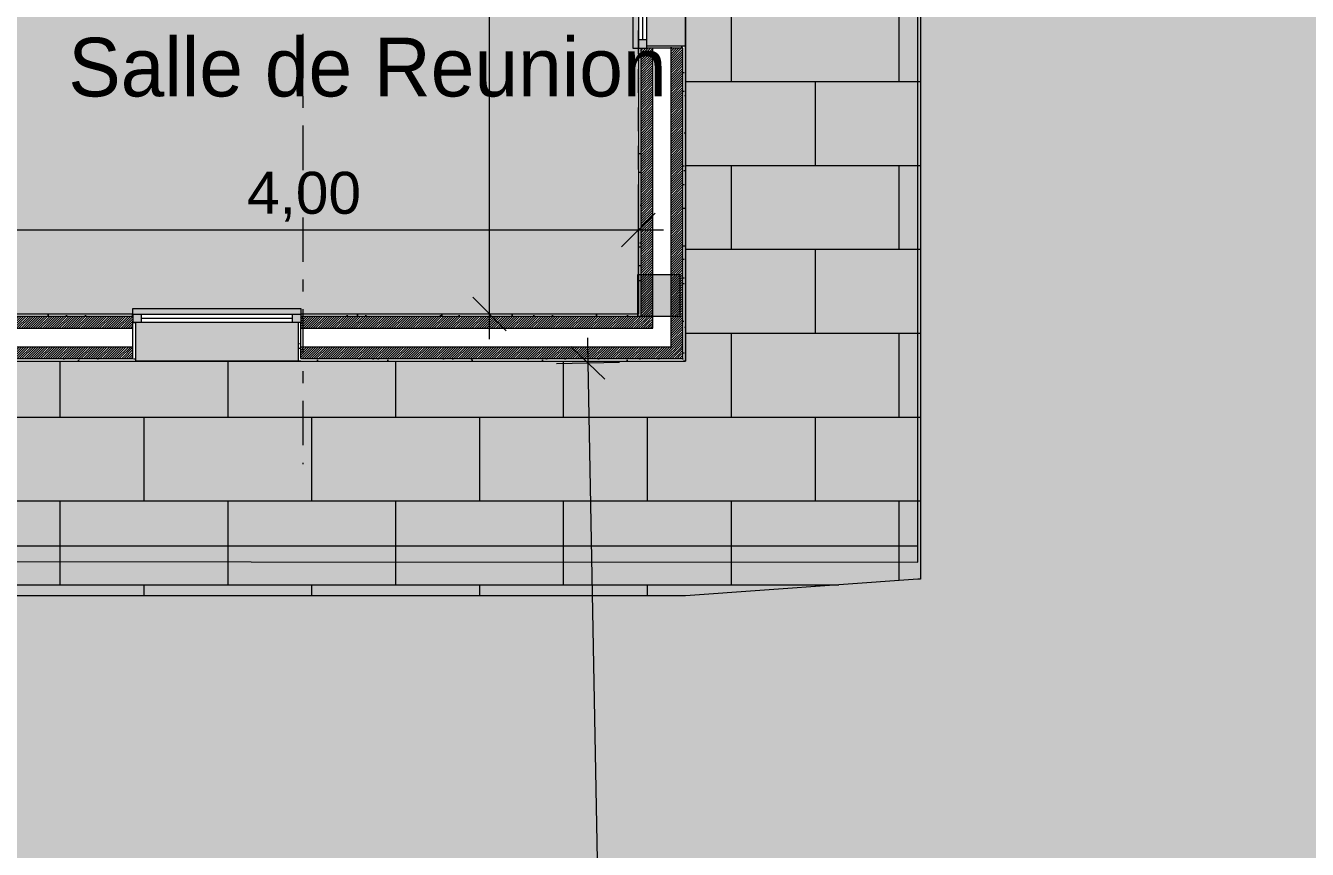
# Model space of a CAD drawing. Header units: millimetres. Extents: x -284281 to 1648660, y -821378 to -151356.
# Drawn here: x 240295 to 247932, y -264077 to -259166 of the extents above; entities that cross this region are included whole.
import ezdxf

# ---------------------------------------------------------------- set-up
doc = ezdxf.new("R2010")
doc.units = ezdxf.units.MM
doc.header["$MEASUREMENT"] = 0
doc.set_wipeout_variables(frame=1)
for name, pattern in [('Axe', [546.805537, 264.583325, -105.833328, 70.555556, -105.833328]), ('Tirets', [229.305464, 141.111124, -88.19434]), ('Traits', [282.222223, 141.111112, -141.111112]), ('Wipeout_Contour', [1000, 0, -1000])]:
    doc.linetypes.add(name, pattern=pattern)
for name, color, linetype in [('Cotations - 1_100', 7, 'Continuous'), ('Fenêtres ARCHICAD', 7, 'Continuous'), ('Hachure', 7, 'Continuous'), ('Nouveau_Co-Structure', 7, 'Continuous'), ('Sols_ Dalles', 7, 'Continuous'), ('Structure - Murs extérieurs', 7, 'Continuous')]:
    doc.layers.add(name, color=color, linetype=linetype)
doc.styles.add('STYLE_GENERE_1', font='AGENCYR.TTF')
doc.styles.add('STYLE_GENERE_2', font='arial.ttf')
doc.dimstyles.new('STYLE_GENERE__1', dxfattribs={"dimtxt": 250, "dimasz": 190, "dimexe": 0.18, "dimexo": 0.0625, "dimgap": 0, "dimtad": 1, "dimtih": 1, "dimtoh": 1, "dimlfac": 0.001, "dimzin": 0, "dimdsep": 46, "dimtxsty": 'STYLE_GENERE_2', "dimblk": 'ARROWHEAD_6', "dimblk1": 'ARROWHEAD_6', "dimblk2": 'ARROWHEAD_6', "dimcen": 0.09, "dimse1": 1, "dimse2": 1, "dimclrd": 7, "dimclre": 7, "dimclrt": 7, "dimazin": 0, "dimtfac": 1, "dimtdec": 4, "dimtmove": 0, "dimatfit": 3, "dimfxl": 1, "dimtolj": 1, "dimtzin": 0, "dimarcsym": 0})
doc.dimstyles.new('STYLE_GENERE__2', dxfattribs={"dimtxt": 250, "dimasz": 190, "dimexe": 0.18, "dimexo": 0.0625, "dimgap": 0, "dimtad": 1, "dimlfac": 0.001, "dimzin": 0, "dimdsep": 46, "dimtxsty": 'STYLE_GENERE_2', "dimblk": 'ARROWHEAD_6', "dimblk1": 'ARROWHEAD_6', "dimblk2": 'ARROWHEAD_6', "dimcen": 0.09, "dimse1": 1, "dimse2": 1, "dimclrd": 7, "dimclre": 7, "dimclrt": 7, "dimazin": 0, "dimtfac": 1, "dimtdec": 4, "dimtmove": 0, "dimatfit": 3, "dimfxl": 1, "dimtolj": 1, "dimtzin": 0, "dimarcsym": 0})
pattern_1 = [(45, (0, 175), (-55.684659, 55.684659), [0, -52.5, 0, -78.75]), (110, (175, 175), (74.000794, 26.934086), [0, -38.5, 0, -66.5])]
pattern_2 = [(45, (0, 0), (-7.0710678, 7.0710678), [])]

# ---------------------------------------------------------------- blocks, each defined once
blk = doc.blocks.new('Dalle_10_1', base_point=(217805.5, -253415.6))
at = {"layer": 'Sols_ Dalles', "linetype": 'Continuous', "lineweight": 0, "true_color": 0x2e271c}
blk.add_hatch(color=250, dxfattribs=at).paths.add_polyline_path([(217805.5, -253415.6), (217805.5, -262350.9), (245610, -262365.6), (245610, -253415.6), (244226, -253415.6), (244226, -261165.6), (232166, -261165.6), (232166, -259365.6), (230526, -259365.6), (230526, -261165.6), (219225.5, -261165.6), (219225.5, -257683.7), (220725.5, -257683.7), (220725.5, -256655.6), (219225.5, -256655.6), (219225.5, -253415.6)])
at = {"layer": 'Sols_ Dalles', "color": 250, "linetype": 'Continuous', "lineweight": 5, "true_color": 0x1f1f1f, "flags": 128}
blk.add_lwpolyline([(217805.5, -253415.6), (217805.5, -262350.9), (245610, -262365.6), (245610, -253415.6), (244226, -253415.6), (244226, -261165.6), (232166, -261165.6), (232166, -259365.6), (230526, -259365.6), (230526, -261165.6), (219225.5, -261165.6), (219225.5, -257683.7), (220725.5, -257683.7), (220725.5, -256655.6), (219225.5, -256655.6), (219225.5, -253415.6)], close=True, dxfattribs=at)
blk = doc.blocks.new('Dalle_17_1', base_point=(219225.5, -253415.6))
at = {"layer": 'Sols_ Dalles', "linetype": 'Continuous', "lineweight": 0, "true_color": 0x393736}
blk.add_hatch(color=250, dxfattribs=at).paths.add_polyline_path([(219225.5, -253415.6), (219225.5, -256655.6), (221305.5, -256655.6), (221305.5, -257683.7), (219225.5, -257683.7), (219225.5, -261165.6), (230511, -261165.6), (230511, -259085.6), (232166, -259085.6), (232166, -261165.6), (244226, -261165.6), (244226, -253415.6)])
at = {"layer": 'Sols_ Dalles', "color": 250, "linetype": 'Continuous', "lineweight": 5, "true_color": 0x1f1f1f, "flags": 128}
blk.add_lwpolyline([(219225.5, -253415.6), (244226, -253415.6), (244226, -261165.6), (232166, -261165.6), (232166, -259085.6), (230511, -259085.6), (230511, -261165.6), (219225.5, -261165.6), (219225.5, -257683.7), (221305.5, -257683.7), (221305.5, -256655.6), (219225.5, -256655.6)], close=True, dxfattribs=at)
blk = doc.blocks.new('Fenêtre 25_5')
at = {"layer": 'Fenêtres ARCHICAD', "color": 7, "linetype": 'Continuous', "lineweight": 5}
for p, q in [((-500, 0), (-500, 33.3)), ((-500, 33.3), (500, 33.3)), ((-500, 0), (-500, -15)), ((-500, 0), (-500, -15)), ((500, 33.3), (500, 0)), ((500, 0), (500, -15)), ((500, 0), (500, -15)), ((-500, -15), (-500, -50)), ((-500, -15), (-500, -50)), ((500, -15), (500, -50)), ((500, -15), (500, -50)), ((-500, -280), (-485, -280)), ((-485, -280), (485, -280)), ((500, -280), (485, -280))]:
    blk.add_line(p, q, dxfattribs=at)
at = {"layer": 'Fenêtres ARCHICAD', "color": 7, "linetype": 'Traits', "lineweight": 5}
blk.add_line((-500, 0), (500, 0), dxfattribs=at)
at = {"color": 254, "linetype": 'Wipeout_Contour', "lineweight": 0, "ltscale": 1805.5395}
blk.add_wipeout([(-450, 0), (-450, -50), (450, -50), (450, 0)], dxfattribs=at).dxf.layer = 'Fenêtres ARCHICAD'
at = {"layer": 'Fenêtres ARCHICAD', "color": 7, "linetype": 'Continuous', "lineweight": 5}
for p, q in [((-500, 0), (-450, 0)), ((-450, 0), (-450, -50)), ((-450, 0), (450, 0)), ((450, -50), (450, 0)), ((450, 0), (500, 0)), ((-450, -50), (-500, -50)), ((-485, -50), (-485, -280)), ((-450, -25), (450, -25)), ((450, -50), (-450, -50)), ((500, -50), (450, -50)), ((485, -50), (485, -280))]:
    blk.add_line(p, q, dxfattribs=at)
blk = doc.blocks.new('Mur_17_1', base_point=(244226, -253415.6))
at = {"color": 254, "linetype": 'Wipeout_Contour', "lineweight": 0, "ltscale": 1071545.131060577}
blk.add_wipeout([(243946, -260900.6), (243961, -260900.6), (243946, -260885.6)], dxfattribs=at)
at = {"color": 254, "linetype": 'Wipeout_Contour', "lineweight": 0, "ltscale": 1072668.798765399}
blk.add_wipeout([(244211, -261150.6), (244211, -261165.6), (244226, -261165.6)], dxfattribs=at)
at = {"linetype": 'Continuous', "lineweight": 5, "true_color": 0x5f5f5f}
h = blk.add_hatch(dxfattribs=at)
h.set_pattern_fill('ENDUIT_0001', color=251, style=0, pattern_type=2)
h.set_pattern_definition(pattern_1)
h.paths.add_polyline_path([(243946, -260900.6), (243961, -260900.6), (243946, -260885.6)])
h = blk.add_hatch(dxfattribs=at)
h.set_pattern_fill('ENDUIT_0001', color=251, style=0, pattern_type=2)
h.set_pattern_definition(pattern_1)
h.paths.add_polyline_path([(244211, -261150.6), (244211, -261165.6), (244226, -261165.6)])
at = {"color": 254, "linetype": 'Wipeout_Contour', "lineweight": 0, "ltscale": 1072489.894226647}
blk.add_wipeout([(244141, -261080.6), (244141, -261150.6), (244211, -261150.6)], dxfattribs=at)
at = {"linetype": 'Continuous', "lineweight": 5, "true_color": 0x5f5f5f}
h = blk.add_hatch(dxfattribs=at)
h.set_pattern_fill('BRIQUES_TERRE_CUITE__INT_97', color=251, style=0, pattern_type=2)
h.set_pattern_definition(pattern_2)
h.paths.add_polyline_path([(244141, -261080.6), (244141, -261150.6), (244211, -261150.6)])
at = {"color": 254, "linetype": 'Wipeout_Contour', "lineweight": 0, "ltscale": 1072109.22473606}
blk.add_wipeout([(244031, -261080.6), (244141, -261080.6), (244031, -260970.6)], dxfattribs=at)
at = {"color": 254, "linetype": 'Wipeout_Contour', "lineweight": 0, "ltscale": 1072666.67470691}
blk.add_wipeout([(244211, -261150.6), (244226, -261165.6), (244226, -261150.6)], dxfattribs=at)
at = {"linetype": 'Continuous', "lineweight": 5, "true_color": 0x5f5f5f}
h = blk.add_hatch(dxfattribs=at)
h.set_pattern_fill('ENDUIT_0001', color=251, style=0, pattern_type=2)
h.set_pattern_definition(pattern_1)
h.paths.add_polyline_path([(244211, -261150.6), (244226, -261165.6), (244226, -261150.6)])
at = {"color": 254, "linetype": 'Wipeout_Contour', "lineweight": 0, "ltscale": 1071726.64916879}
blk.add_wipeout([(243961, -260970.6), (244031, -260970.6), (243961, -260900.6)], dxfattribs=at)
at = {"linetype": 'Continuous', "lineweight": 5, "true_color": 0x5f5f5f}
h = blk.add_hatch(dxfattribs=at)
h.set_pattern_fill('BRIQUES_TERRE_CUITE__INT_97', color=251, style=0, pattern_type=2)
h.set_pattern_definition(pattern_2)
h.paths.add_polyline_path([(243961, -260970.6), (244031, -260970.6), (243961, -260900.6)])
at = {"color": 254, "linetype": 'Wipeout_Contour', "lineweight": 0, "ltscale": 1427504.38951856}
blk.add_wipeout([(244211, -261150.6), (244226, -261150.6), (244226, -259301), (244211, -259301)], dxfattribs=at)
at = {"linetype": 'Continuous', "lineweight": 5, "true_color": 0x5f5f5f}
h = blk.add_hatch(dxfattribs=at)
h.set_pattern_fill('ENDUIT_0001', color=251, style=0, pattern_type=2)
h.set_pattern_definition(pattern_1)
h.paths.add_polyline_path([(244211, -261150.6), (244226, -261150.6), (244226, -259301), (244211, -259301)])
at = {"color": 254, "linetype": 'Wipeout_Contour', "lineweight": 0, "ltscale": 1071543.006258547}
blk.add_wipeout([(243946, -260885.6), (243961, -260900.6), (243961, -260885.6)], dxfattribs=at)
at = {"linetype": 'Continuous', "lineweight": 5, "true_color": 0x5f5f5f}
h = blk.add_hatch(dxfattribs=at)
h.set_pattern_fill('ENDUIT_0001', color=251, style=0, pattern_type=2)
h.set_pattern_definition(pattern_1)
h.paths.add_polyline_path([(243946, -260885.6), (243961, -260900.6), (243961, -260885.6)])
at = {"color": 254, "linetype": 'Wipeout_Contour', "lineweight": 0, "ltscale": 1072485.163936011}
blk.add_wipeout([(244141, -261080.6), (244211, -261150.6), (244211, -261080.6)], dxfattribs=at)
at = {"linetype": 'Continuous', "lineweight": 5, "true_color": 0x5f5f5f}
h = blk.add_hatch(dxfattribs=at)
h.set_pattern_fill('BRIQUES_TERRE_CUITE__INT_97', color=251, style=0, pattern_type=2)
h.set_pattern_definition(pattern_2)
h.paths.add_polyline_path([(244141, -261080.6), (244211, -261150.6), (244211, -261080.6)])
at = {"color": 7, "linetype": 'Continuous', "lineweight": 5}
blk.add_line((244141, -261150.6), (244211, -261150.6), dxfattribs=at)
at = {"color": 7, "linetype": 'Continuous', "lineweight": 5, "flags": 128}
blk.add_lwpolyline([(244226, -261165.6), (244211, -261165.6)], dxfattribs=at)
at = {"color": 254, "linetype": 'Wipeout_Contour', "lineweight": 0, "ltscale": 1426392.003331486}
blk.add_wipeout([(243946, -260885.6), (243961, -260885.6), (243961, -259301), (243946, -259301)], dxfattribs=at)
at = {"linetype": 'Continuous', "lineweight": 5, "true_color": 0x5f5f5f}
h = blk.add_hatch(dxfattribs=at)
h.set_pattern_fill('ENDUIT_0001', color=251, style=0, pattern_type=2)
h.set_pattern_definition(pattern_1)
h.paths.add_polyline_path([(243946, -260885.6), (243961, -260885.6), (243961, -259301), (243946, -259301)])
at = {"color": 254, "linetype": 'Wipeout_Contour', "lineweight": 0, "ltscale": 1427285.806703522}
blk.add_wipeout([(244141, -261080.6), (244211, -261080.6), (244211, -259301), (244141, -259301)], dxfattribs=at)
at = {"linetype": 'Continuous', "lineweight": 5, "true_color": 0x5f5f5f}
h = blk.add_hatch(dxfattribs=at)
h.set_pattern_fill('BRIQUES_TERRE_CUITE__INT_97', color=251, style=0, pattern_type=2)
h.set_pattern_definition(pattern_2)
h.paths.add_polyline_path([(244141, -261080.6), (244211, -261080.6), (244211, -259301), (244141, -259301)])
at = {"color": 7, "linetype": 'Continuous', "lineweight": 5}
blk.add_line((244211, -261150.6), (244211, -261080.6), dxfattribs=at)
at = {"color": 254, "linetype": 'Wipeout_Contour', "lineweight": 0, "ltscale": 1072102.597235821}
blk.add_wipeout([(244141, -260970.6), (244031, -260970.6), (244141, -261080.6)], dxfattribs=at)
at = {"color": 7, "linetype": 'Continuous', "lineweight": 5}
blk.add_line((244031, -261080.6), (244141, -261080.6), dxfattribs=at)
at = {"color": 254, "linetype": 'Wipeout_Contour', "lineweight": 0, "ltscale": 1426878.794062215}
blk.add_wipeout([(244141, -259301), (244031, -259301), (244031, -260970.6), (244141, -260970.6)], dxfattribs=at)
at = {"color": 7, "linetype": 'Continuous', "lineweight": 5}
blk.add_line((244141, -261080.6), (244141, -260970.6), dxfattribs=at)
at = {"color": 254, "linetype": 'Wipeout_Contour', "lineweight": 0, "ltscale": 1071721.916517121}
blk.add_wipeout([(243961, -260900.6), (244031, -260970.6), (244031, -260900.6)], dxfattribs=at)
at = {"linetype": 'Continuous', "lineweight": 5, "true_color": 0x5f5f5f}
h = blk.add_hatch(dxfattribs=at)
h.set_pattern_fill('BRIQUES_TERRE_CUITE__INT_97', color=251, style=0, pattern_type=2)
h.set_pattern_definition(pattern_2)
h.paths.add_polyline_path([(243961, -260900.6), (244031, -260970.6), (244031, -260900.6)])
at = {"color": 7, "linetype": 'Continuous', "lineweight": 5}
blk.add_line((243961, -260970.6), (244031, -260970.6), dxfattribs=at)
at = {"color": 254, "linetype": 'Wipeout_Contour', "lineweight": 0, "ltscale": 1782579.104517235}
blk.add_wipeout([(243996, -259301), (243961, -259301), (243961, -260900.6), (244031, -260900.6), (244031, -259301)], dxfattribs=at)
at = {"linetype": 'Continuous', "lineweight": 5, "true_color": 0x5f5f5f}
h = blk.add_hatch(dxfattribs=at)
h.set_pattern_fill('BRIQUES_TERRE_CUITE__INT_97', color=251, style=0, pattern_type=2)
h.set_pattern_definition(pattern_2)
h.paths.add_polyline_path([(243996, -259301), (243961, -259301), (243961, -260900.6), (244031, -260900.6), (244031, -259301)])
at = {"color": 7, "linetype": 'Continuous', "lineweight": 5}
for p, q in [((243946, -260900.6), (243961, -260900.6)), ((244031, -260970.6), (244031, -260900.6))]:
    blk.add_line(p, q, dxfattribs=at)
at = {"color": 7, "linetype": 'Continuous', "lineweight": 5, "flags": 128}
blk.add_lwpolyline([(243946, -259301), (243946, -260885.6)], dxfattribs=at)
at = {"color": 254, "linetype": 'Wipeout_Contour', "lineweight": 0, "ltscale": 1780687.134386605}
blk.add_wipeout([(244226, -259286), (243996, -259286), (243996, -259301), (244211, -259301), (244226, -259301)], dxfattribs=at)
at = {"linetype": 'Continuous', "lineweight": 5, "true_color": 0x5f5f5f}
h = blk.add_hatch(dxfattribs=at)
h.set_pattern_fill('ENDUIT_0001', color=251, style=0, pattern_type=2)
h.set_pattern_definition(pattern_1)
h.paths.add_polyline_path([(244226, -259286), (243996, -259286), (243996, -259301), (244211, -259301), (244226, -259301)])
at = {"color": 7, "linetype": 'Continuous', "lineweight": 5}
for p, q in [((243946, -259301), (243961, -259301)), ((243961, -259301), (243961, -260900.6)), ((243961, -259301), (243996, -259301)), ((243996, -259286), (244226, -259286)), ((243996, -259301), (243996, -259286)), ((244211, -259301), (243996, -259301)), ((244031, -260900.6), (244031, -259301)), ((244141, -260970.6), (244141, -259301)), ((244211, -261080.6), (244211, -259301)), ((244226, -259301), (244226, -259286))]:
    blk.add_line(p, q, dxfattribs=at)
at = {"color": 7, "linetype": 'Continuous', "lineweight": 5, "flags": 128}
blk.add_lwpolyline([(244226, -261165.6), (244226, -259301)], dxfattribs=at)
at = {"layer": 'Fenêtres ARCHICAD', "color": 7, "linetype": 'Continuous', "lineweight": 5, "xscale": -1, "zscale": 1000, "rotation": 90}
blk.add_blockref('Fenêtre 25_5', (243946, -258801), dxfattribs=at)
blk = doc.blocks.new('Mur_90_1', base_point=(244226, -261165.6))
at = {"color": 254, "linetype": 'Wipeout_Contour', "lineweight": 0, "ltscale": 1419164.226817334}
blk.add_wipeout([(239946, -260900.6), (240933.9, -260900.6), (240933.9, -260885.6), (239946, -260885.6)], dxfattribs=at)
at = {"color": 254, "linetype": 'Wipeout_Contour', "lineweight": 0, "ltscale": 1425962.434956525}
blk.add_wipeout([(241933.9, -260900.6), (243946, -260900.6), (243946, -260885.6), (241933.9, -260885.6)], dxfattribs=at)
at = {"color": 254, "linetype": 'Wipeout_Contour', "lineweight": 0, "ltscale": 1418455.234046675}
blk.add_wipeout([(238844.5, -261150.6), (238844.5, -261165.6), (240933.9, -261165.6), (240933.9, -261150.6)], dxfattribs=at)
at = {"color": 254, "linetype": 'Wipeout_Contour', "lineweight": 0, "ltscale": 1427100.259244683}
blk.add_wipeout([(241933.9, -261150.6), (241933.9, -261165.6), (244211, -261165.6), (244211, -261150.6)], dxfattribs=at)
at = {"linetype": 'Continuous', "lineweight": 5, "true_color": 0x5f5f5f}
h = blk.add_hatch(dxfattribs=at)
h.set_pattern_fill('ENDUIT_0001', color=251, style=0, pattern_type=2)
h.set_pattern_definition(pattern_1)
h.paths.add_polyline_path([(239946, -260900.6), (240933.9, -260900.6), (240933.9, -260885.6), (239946, -260885.6)])
h = blk.add_hatch(dxfattribs=at)
h.set_pattern_fill('ENDUIT_0001', color=251, style=0, pattern_type=2)
h.set_pattern_definition(pattern_1)
h.paths.add_polyline_path([(241933.9, -260900.6), (243946, -260900.6), (243946, -260885.6), (241933.9, -260885.6)])
h = blk.add_hatch(dxfattribs=at)
h.set_pattern_fill('ENDUIT_0001', color=251, style=0, pattern_type=2)
h.set_pattern_definition(pattern_1)
h.paths.add_polyline_path([(238844.5, -261150.6), (238844.5, -261165.6), (240933.9, -261165.6), (240933.9, -261150.6)])
h = blk.add_hatch(dxfattribs=at)
h.set_pattern_fill('ENDUIT_0001', color=251, style=0, pattern_type=2)
h.set_pattern_definition(pattern_1)
h.paths.add_polyline_path([(241933.9, -261150.6), (241933.9, -261165.6), (244211, -261165.6), (244211, -261150.6)])
at = {"color": 254, "linetype": 'Wipeout_Contour', "lineweight": 0, "ltscale": 1418330.04340566}
blk.add_wipeout([(238844.5, -261150.6), (240933.9, -261150.6), (240933.9, -261080.6), (238844.5, -261080.6)], dxfattribs=at)
at = {"color": 254, "linetype": 'Wipeout_Contour', "lineweight": 0, "ltscale": 1426880.204455161}
blk.add_wipeout([(241933.9, -261150.6), (244141, -261150.6), (244141, -261080.6), (241933.9, -261080.6)], dxfattribs=at)
at = {"linetype": 'Continuous', "lineweight": 5, "true_color": 0x5f5f5f}
h = blk.add_hatch(dxfattribs=at)
h.set_pattern_fill('BRIQUES_TERRE_CUITE__INT_97', color=251, style=0, pattern_type=2)
h.set_pattern_definition(pattern_2)
h.paths.add_polyline_path([(238844.5, -261150.6), (240933.9, -261150.6), (240933.9, -261080.6), (238844.5, -261080.6)])
h = blk.add_hatch(dxfattribs=at)
h.set_pattern_fill('BRIQUES_TERRE_CUITE__INT_97', color=251, style=0, pattern_type=2)
h.set_pattern_definition(pattern_2)
h.paths.add_polyline_path([(241933.9, -261150.6), (244141, -261150.6), (244141, -261080.6), (241933.9, -261080.6)])
at = {"color": 7, "linetype": 'Continuous', "lineweight": 5}
blk.add_line((244141, -261150.6), (244211, -261150.6), dxfattribs=at)
at = {"color": 254, "linetype": 'Wipeout_Contour', "lineweight": 0, "ltscale": 1418064.963202825}
blk.add_wipeout([(240933.9, -260970.6), (238844.5, -260970.6), (238844.5, -261080.6), (240933.9, -261080.6)], dxfattribs=at)
at = {"color": 254, "linetype": 'Wipeout_Contour', "lineweight": 0, "ltscale": 1426466.450548462}
blk.add_wipeout([(244031, -260970.6), (241933.9, -260970.6), (241933.9, -261080.6), (244031, -261080.6)], dxfattribs=at)
at = {"color": 7, "linetype": 'Continuous', "lineweight": 5}
blk.add_line((244031, -261080.6), (244141, -261080.6), dxfattribs=at)
at = {"color": 254, "linetype": 'Wipeout_Contour', "lineweight": 0, "ltscale": 1774425.598737132}
blk.add_wipeout([(240933.9, -260900.6), (239931, -260900.6), (239931, -260970.6), (240933.9, -260970.6), (240933.9, -260935.6)], dxfattribs=at)
at = {"color": 254, "linetype": 'Wipeout_Contour', "lineweight": 0, "ltscale": 1781943.829976406}
blk.add_wipeout([(241933.9, -260900.6), (241933.9, -260935.6), (241933.9, -260970.6), (243961, -260970.6), (243961, -260900.6)], dxfattribs=at)
at = {"linetype": 'Continuous', "lineweight": 5, "true_color": 0x5f5f5f}
h = blk.add_hatch(dxfattribs=at)
h.set_pattern_fill('BRIQUES_TERRE_CUITE__INT_97', color=251, style=0, pattern_type=2)
h.set_pattern_definition(pattern_2)
h.paths.add_polyline_path([(240933.9, -260900.6), (239931, -260900.6), (239931, -260970.6), (240933.9, -260970.6), (240933.9, -260935.6)])
h = blk.add_hatch(dxfattribs=at)
h.set_pattern_fill('BRIQUES_TERRE_CUITE__INT_97', color=251, style=0, pattern_type=2)
h.set_pattern_definition(pattern_2)
h.paths.add_polyline_path([(241933.9, -260900.6), (241933.9, -260935.6), (241933.9, -260970.6), (243961, -260970.6), (243961, -260900.6)])
at = {"color": 7, "linetype": 'Continuous', "lineweight": 5}
for p, q in [((243946, -260900.6), (243961, -260900.6)), ((243961, -260970.6), (244031, -260970.6))]:
    blk.add_line(p, q, dxfattribs=at)
at = {"color": 7, "linetype": 'Continuous', "lineweight": 5, "flags": 128}
for points in [[(240933.9, -260885.6), (239946, -260885.6)], [(243946, -260885.6), (241933.9, -260885.6)]]:
    blk.add_lwpolyline(points, dxfattribs=at)
at = {"color": 254, "linetype": 'Wipeout_Contour', "lineweight": 0, "ltscale": 1776302.03551726}
blk.add_wipeout([(240933.9, -261165.6), (240948.9, -261165.6), (240948.9, -260935.6), (240933.9, -260935.6), (240933.9, -261150.6)], dxfattribs=at)
at = {"color": 254, "linetype": 'Wipeout_Contour', "lineweight": 0, "ltscale": 1779655.397695509}
blk.add_wipeout([(241918.9, -261165.6), (241933.9, -261165.6), (241933.9, -261150.6), (241933.9, -260935.6), (241918.9, -260935.6)], dxfattribs=at)
at = {"linetype": 'Continuous', "lineweight": 5, "true_color": 0x5f5f5f}
h = blk.add_hatch(dxfattribs=at)
h.set_pattern_fill('ENDUIT_0001', color=251, style=0, pattern_type=2)
h.set_pattern_definition(pattern_1)
h.paths.add_polyline_path([(240933.9, -261165.6), (240948.9, -261165.6), (240948.9, -260935.6), (240933.9, -260935.6), (240933.9, -261150.6)])
h = blk.add_hatch(dxfattribs=at)
h.set_pattern_fill('ENDUIT_0001', color=251, style=0, pattern_type=2)
h.set_pattern_definition(pattern_1)
h.paths.add_polyline_path([(241918.9, -261165.6), (241933.9, -261165.6), (241933.9, -261150.6), (241933.9, -260935.6), (241918.9, -260935.6)])
at = {"color": 7, "linetype": 'Continuous', "lineweight": 5}
for p, q in [((240933.9, -260900.6), (239931, -260900.6)), ((240933.9, -260885.6), (240933.9, -260900.6)), ((240933.9, -260900.6), (240933.9, -260935.6)), ((240933.9, -260935.6), (240948.9, -260935.6)), ((240933.9, -261150.6), (240933.9, -260935.6)), ((240948.9, -260935.6), (240948.9, -261165.6)), ((241918.9, -260935.6), (241918.9, -261165.6)), ((241933.9, -260935.6), (241918.9, -260935.6)), ((241933.9, -260885.6), (241933.9, -260900.6)), ((243946, -260900.6), (241933.9, -260900.6)), ((241933.9, -260900.6), (241933.9, -260935.6)), ((241933.9, -261150.6), (241933.9, -260935.6)), ((239931, -260970.6), (240933.9, -260970.6)), ((241933.9, -260970.6), (243961, -260970.6)), ((238844.5, -261080.6), (240933.9, -261080.6)), ((241933.9, -261080.6), (244031, -261080.6)), ((238844.5, -261150.6), (240933.9, -261150.6)), ((240933.9, -261165.6), (240948.9, -261165.6)), ((241933.9, -261165.6), (241918.9, -261165.6)), ((241933.9, -261150.6), (244141, -261150.6))]:
    blk.add_line(p, q, dxfattribs=at)
at = {"color": 7, "linetype": 'Continuous', "lineweight": 5, "flags": 128}
for points in [[(238844.5, -261165.6), (240933.9, -261165.6)], [(241933.9, -261165.6), (244211, -261165.6)]]:
    blk.add_lwpolyline(points, dxfattribs=at)
at = {"layer": 'Fenêtres ARCHICAD', "color": 7, "linetype": 'Continuous', "lineweight": 5, "zscale": 1000}
blk.add_blockref('Fenêtre 25_5', (241433.9, -260885.6), dxfattribs=at)
blk = doc.blocks.new('*D454')
at = {"layer": 'Cotations - 1_100', "color": 7, "linetype": 'Continuous', "lineweight": 5, "transparency": 16777216}
for p, q in [((239946, -260571.5), (239946, -260196.5)), ((243946, -260571.5), (243946, -260196.5)), ((240046, -260284), (239846, -260484)), ((243846, -260484), (244046, -260284)), ((239946, -260384), (243946, -260384)), ((243946, -260384), (244096, -260384))]:
    blk.add_line(p, q, dxfattribs=at)
at = {"layer": 'Cotations - 1_100', "color": 7, "lineweight": 5, "transparency": 16777216, "insert": (241613.5, -260334), "char_height": 250, "attachment_point": 7, "style": 'STYLE_GENERE_2'}
blk.add_mtext('\\A1;{\\pql;\\fArial|b0|i0|c0|p38;4,00}', dxfattribs=at)
blk = doc.blocks.new('ARROWHEAD_6')
at = {"color": 0, "linetype": 'Continuous', "lineweight": 0}
for p, q in [((-0.5, -0.5), (0.5, 0.5)), ((0, 0), (-1, 0))]:
    blk.add_line(p, q, dxfattribs=at)
blk = doc.blocks.new('*D550')
at = {"layer": 'Cotations - 1_100', "color": 7, "linetype": 'Continuous', "lineweight": 5, "transparency": 16777216}
for p, q in [((243058.5, -253695.6), (243058.5, -253545.6)), ((243158.5, -253795.6), (242958.5, -253595.6)), ((243246, -253695.6), (242871, -253695.6)), ((243058.5, -260885.6), (243058.5, -253695.6)), ((242958.5, -260785.6), (243158.5, -260985.6)), ((243246, -260885.6), (242871, -260885.6)), ((243058.5, -261035.6), (243058.5, -260885.6))]:
    blk.add_line(p, q, dxfattribs=at)
at = {"layer": 'Cotations - 1_100', "color": 7, "lineweight": 5, "transparency": 16777216, "insert": (243008.5, -257623.1), "char_height": 250, "attachment_point": 7, "rotation": 90, "style": 'STYLE_GENERE_2'}
blk.add_mtext('\\A1;{\\pql;\\fArial|b0|i0|c0|p38;7,19}', dxfattribs=at)
blk = doc.blocks.new('*D584')
at = {"layer": 'Cotations - 1_100', "color": 7, "linetype": 'Continuous', "lineweight": 5, "transparency": 16777216}
for p, q in [((243642.1, -261026.4), (243644.9, -261176.4)), ((243746.7, -261274.5), (243543, -261078.3)), ((243457.4, -261179.9), (243832.3, -261172.9)), ((243644.9, -261176.4), (243830.9, -271171.4)), ((243729.1, -271073.2), (243932.8, -271269.5)), ((243643.5, -271174.8), (244018.4, -271167.9)), ((243830.9, -271171.4), (243833.7, -271321.3))]:
    blk.add_line(p, q, dxfattribs=at)
at = {"layer": 'Cotations - 1_100', "color": 7, "lineweight": 5, "transparency": 16777216, "insert": (243779.9, -265745.6), "char_height": 250, "attachment_point": 7, "rotation": 271.06638, "style": 'STYLE_GENERE_2'}
blk.add_mtext('\\A1;{\\pql;\\fArial|b0|i0|c0|p38;10,00}', dxfattribs=at)

msp = doc.modelspace()

# ---------------------------------------------------------------- hatches: boundary and pattern name
at = {"linetype": 'Continuous', "lineweight": 0, "true_color": 0x6f6f6f}
h = msp.add_hatch(color=8, dxfattribs=at)
h.paths.add_polyline_path([(141848.4421, -295062.57111), (269220.82107, -293826.86817), (269220.82107, -270902.73426), (268763.04853, -270902.73426), (254213.59981, -271040.57524), (254213.59981, -163437.63526), (153156.19977, -163437.63526), (153156.19977, -271040.57524), (153182.9625, -271040.57014), (153183.14559, -272000.51417, -0.4094273642), (149183.68145, -275935.04226), (141848.4421, -275935.04226)])
h.paths.add_polyline_path([(158435.58359, -260639.95299), (155145.58359, -260639.95299), (155145.58359, -248364.9528), (155145.58359, -243089.97435), (155145.58359, -242189.97435), (158435.58359, -242189.97435)], flags=0)
h.paths.add_polyline_path([(161503.43335, -171995.57011), (161503.43335, -193810.57122), (161503.43335, -230015.57011), (161503.43335, -260810.57129), (196775.04197, -260810.57129), (196775.04197, -222495.57011), (186955.54197, -222495.57011), (186955.54197, -218295.57011), (196754.55038, -218295.57011), (196754.55038, -208495.57004), (196754.55038, -204495.57011), (193355.54197, -204495.57011), (193355.54197, -195161.53481), (195576.03357, -195161.53481), (195576.03357, -189810.57129), (217850.06795, -189810.57129), (217850.06795, -262266.88531), (245610.04479, -262266.88531), (245610.04479, -253395.57129), (245626.03357, -253395.57129), (246426.03357, -253395.57129), (247826.03357, -253395.57129), (247826.03357, -248005.57129), (247826.03357, -246605.57129), (245626.03357, -246605.57129), (245610.04479, -246605.57129), (245610.04479, -171995.57011), (212806.27958, -171995.57011)], flags=0)
h.paths.add_polyline_path([(162737.04244, -269433.91257, -0.0903186603), (162858.77258, -268727.62319, -0.2014487277), (163912.63869, -267592.73981, -0.1042114453), (164718.00561, -267415.05524), (165317.97869, -267409.37112, -0.1040446075), (166125.35422, -267571.24421, -0.2382554567), (167284.25653, -268953.31764, -0.0551886218), (167336.83602, -269390.33428), (167338.93075, -269611.43843), (167351.04633, -270890.26697), (167092.5827, -271892.76052, -0.2679491924), (165370.08316, -272909.1243), (164770.11009, -272914.80843, -0.1937174639), (163379.25202, -272370.18517, -0.0705687558), (163028.66346, -271931.26196, -0.1316524976), (162751.25276, -270933.84526)], flags=0)
h.paths.add_polyline_path([(175327.75206, -275599.00212, -0.4157910988), (173316.98603, -273599.0311), (173316.98603, -273452.05237), (173330.48786, -267377.82411, -0.3805567013), (175316.98603, -265609.82626), (175394.71409, -265609.82626), (175394.71409, -270609.82626), (190394.71409, -270609.82626), (190394.71409, -265609.82626), (195356.19118, -265609.82626, -0.4142135624), (196856.19118, -267109.82626), (196856.19118, -273660.69924, -0.3455016121), (195137.28541, -275433.43196)], flags=0)
h.paths.add_polyline_path([(205510.09252, -271504.08297, -0.1344739343), (205230.94767, -270484.93746), (205230.94767, -268984.93746, -0.4142135624), (207230.94767, -266984.93746), (207830.94767, -266984.93746, -0.4142135624), (209830.94767, -268984.93746), (209830.94767, -270484.93746, -0.1288203455), (209574.03043, -271465.58136, -0.2709362909), (207830.94767, -272484.93746), (207230.94767, -272484.93746, -0.2649799965)], flags=0)
h.paths.add_polyline_path([(217862.68721, -273329.32486), (217869.94938, -267730.33623, -0.0985615086), (218100.71805, -266943.72092), (218117.68082, -266951.54513, -0.2588490016), (219955.479, -265605.82722), (219953.14148, -265587.29374), (220637.56856, -265587.29374), (220637.56856, -265687.29374), (220637.56856, -270687.29374), (250537.56856, -270687.29374), (250537.56856, -265687.29374), (252208.00356, -265687.29374), (254186.29382, -265687.29374), (254186.29382, -267687.29374), (254186.29382, -271062.25464, 0.001345761), (254186.3228, -271073.02067), (254197.20856, -273095.23292, -0.4142135624), (252208.00356, -275105.96997), (243484.53401, -275105.96997, -0.0051889555), (243431.43827, -275116.10287), (235447.992, -275196.19066), (220071.01237, -275253.23979, -0.3865533313), (217873.0891, -273475.38502, -0.0251892193)], flags=0)
at = {"linetype": 'Continuous', "lineweight": 5}
h = msp.add_hatch(dxfattribs=at)
h.set_pattern_fill('PANNEAU_100X50_0001', color=9, style=0, pattern_type=2)
h.set_pattern_definition([(0, (0, 0), (0, 500), []), (90, (0, 0), (-1000, 0), [500, -500]), (90, (500, 500), (-1000, 0), [500, -500])])
h.paths.add_polyline_path([(217805.54197, -262550.57129), (217805.54197, -255066.55709), (217825.54197, -255066.55709), (217825.54197, -253415.57129), (219225.54197, -253415.57129), (219225.54197, -256655.57129), (221025.54197, -256655.57129), (221025.54197, -257683.65976), (219225.54197, -257683.65976), (219225.54197, -261165.57129), (230526.03357, -261165.57129), (230526.03357, -259365.57129), (232166.03357, -259365.57129), (232166.03357, -261165.57129), (244226.03357, -261165.57129), (244226.03357, -253415.57129), (245626.03357, -253415.57129), (245626.03357, -262465.57129), (245610.04479, -262465.57129), (244226.03357, -262565.57129), (220626.03357, -262565.57129), (217850.06795, -262565.57129), (217850.06795, -262550.57129)])
at = {"linetype": 'Continuous', "lineweight": 0, "true_color": 0xfaf9f8}
msp.add_hatch(color=7, dxfattribs=at).paths.add_polyline_path([(243946.03357, -253695.57011), (239946.03357, -253695.57011), (239946.03357, -260885.57129), (243946.03357, -260885.57129)])
at = {"layer": 'Sols_ Dalles', "linetype": 'Continuous', "lineweight": 0, "true_color": 0x2e271c}
msp.add_hatch(color=250, dxfattribs=at).paths.add_polyline_path([(219225.54197, -253415.57129), (217850.06795, -253415.57129), (217850.06795, -262266.88531), (245610.04479, -262266.88531), (245610.04479, -253415.57129), (244226.03357, -253415.57129), (244226.03357, -261165.57129), (232166.03357, -261165.57129), (230526.03357, -261165.57129), (219225.54197, -261165.57129), (219225.54197, -257693.65976), (219225.54197, -256655.57129)])

# ---------------------------------------------------------------- linework, layer by layer
at = {"color": 7, "linetype": 'Continuous', "lineweight": 5, "flags": 128}
msp.add_lwpolyline([(217805.54197, -262550.57129), (217805.54197, -255066.55709), (217825.54197, -255066.55709), (217825.54197, -253415.57129), (219225.54197, -253415.57129), (219225.54197, -256655.57129), (221025.54197, -256655.57129), (221025.54197, -257683.65976), (219225.54197, -257683.65976), (219225.54197, -261165.57129), (230526.03357, -261165.57129), (230526.03357, -259365.57129), (232166.03357, -259365.57129), (232166.03357, -261165.57129), (244226.03357, -261165.57129), (244226.03357, -253415.57129), (245626.03357, -253415.57129), (245626.03357, -262465.57129), (245610.04479, -262465.57129), (244226.03357, -262565.57129), (220626.03357, -262565.57129), (217850.06795, -262565.57129), (217850.06795, -262550.57129)], close=True, dxfattribs=at)
at = {"color": 7, "linetype": 'Tirets', "lineweight": 5, "flags": 128}
msp.add_lwpolyline([(243946.03357, -253695.57011), (239946.03357, -253695.57011), (239946.03357, -260885.57129), (243946.03357, -260885.57129)], close=True, dxfattribs=at)
at = {"layer": 'Sols_ Dalles', "color": 7, "linetype": 'Continuous', "lineweight": 5, "flags": 128}
msp.add_lwpolyline([(219225.54197, -253415.57129), (217850.06795, -253415.57129), (217850.06795, -262266.88531), (245610.04479, -262266.88531), (245610.04479, -253415.57129), (244226.03357, -253415.57129), (244226.03357, -261165.57129), (232166.03357, -261165.57129), (230526.03357, -261165.57129), (219225.54197, -261165.57129), (219225.54197, -257693.65976), (219225.54197, -256655.57129)], close=True, dxfattribs=at)

# ---------------------------------------------------------------- block references
at = {"layer": 'Sols_ Dalles', "color": 250, "linetype": 'Continuous', "lineweight": 5, "true_color": 0x1f1f1f}
for name, p in [('Dalle_10_1', (217805.54197, -253415.57129)), ('Dalle_17_1', (219225.54197, -253415.57129))]:
    msp.add_blockref(name, p, dxfattribs=at)

# ---------------------------------------------------------------- next in the draw order: block references
at = {"color": 7, "lineweight": 5}
msp.add_blockref('Mur_17_1', (244226.03357, -253415.57129), dxfattribs=at)

# ---------------------------------------------------------------- next in the draw order: block references
msp.add_blockref('Mur_90_1', (244226.03357, -261165.57129), dxfattribs=at)

# ---------------------------------------------------------------- next in the draw order: texts
at = {"layer": 'Hachure', "color": 250, "linetype": 'Continuous', "lineweight": 5, "true_color": 0x3f3f3f, "insert": (242331.4836, -259415.63141), "char_height": 350, "attachment_point": 5, "style": 'STYLE_GENERE_1'}
msp.add_mtext('\\A1;{\\pqc;\\fAgency FB|b0|i0|c0|p34;Salle de Reunion}', dxfattribs=at)

# ---------------------------------------------------------------- next in the draw order: hatches: boundary and pattern name
at = {"linetype": 'Continuous', "lineweight": 0, "true_color": 0xa7a7a7}
msp.add_hatch(color=253, dxfattribs=at).paths.add_polyline_path([(235546.42431, -266165.48622, 1), (245546.42431, -266165.48622, 1)])
at = {"layer": 'Nouveau_Co-Structure', "linetype": 'Continuous', "lineweight": 5}
msp.add_hatch(color=1, dxfattribs=at).paths.add_polyline_path([(243943.44291, -260650.57128), (243943.44291, -260900.57128), (244193.44291, -260900.57128), (244193.44291, -260650.57128)])

# ---------------------------------------------------------------- next in the draw order: linework, layer by layer
at = {"layer": 'Nouveau_Co-Structure', "color": 7, "linetype": 'Continuous', "lineweight": 5}
msp.add_lwpolyline([(243943.44291, -260650.57128), (244193.44291, -260650.57128), (244193.44291, -260900.57128), (243943.44291, -260900.57128)], close=True, dxfattribs=at)
at = {"layer": 'Structure - Murs extérieurs', "color": 7, "linetype": 'Axe', "lineweight": 5}
msp.add_line((241946.03357, -253200.57129), (241946.03357, -261780.1169), dxfattribs=at)

# ---------------------------------------------------------------- next in the draw order: dimensions: what is measured, and where the dimension line sits
at = {"layer": 'Cotations - 1_100', "color": 7, "linetype": 'Continuous', "lineweight": 5}
for base, p1, p2, angle, picture, middle, turn in [((243058.53886, -253695.57129), (243946.03357, -260885.57129), (243946.03357, -253695.57129), 90, '*D550', (242883.53886, -257298.43753), 90), ((243830.92489, -271171.35694), (244226.03357, -261165.57129), (244445.0158, -271159.92623), 271.066383088, '*D584', (243912.73296, -266163.18981), 271.066383088)]:
    dim = msp.add_linear_dim(base=base, p1=p1, p2=p2, angle=angle, dimstyle='STYLE_GENERE__2', dxfattribs=at)
    dim.commit()
    dim.dimension.update_dxf_attribs({"geometry": picture, "text_midpoint": middle, "dimtype": 160, "text_rotation": turn})
dim = msp.add_linear_dim(base=(243946.03357, -260383.97697), p1=(239946.03357, -260885.57129), p2=(243946.03357, -260885.57129), dimstyle='STYLE_GENERE__1', dxfattribs=at)
dim.commit()
dim.dimension.update_dxf_attribs({"geometry": '*D454', "text_midpoint": (241938.16733, -260208.97697), "dimtype": 160})

doc.saveas('drawing.dxf')
